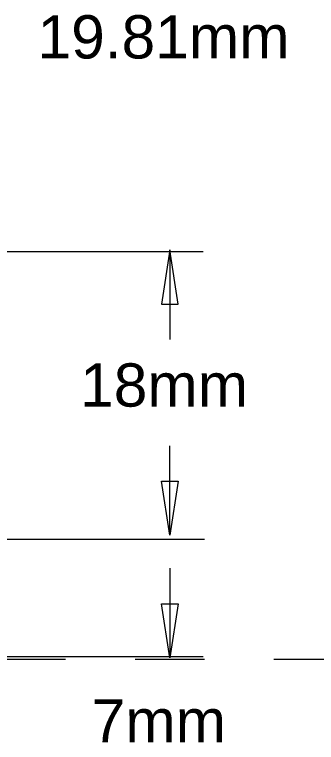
# Model space of a CAD drawing. Header units: inches. Extents: x -3.69 to 3.72, y -4.51 to 4.58.
# Drawn here: x -0.298 to 0.427, y -3.084 to -1.336 of the extents above; entities that cross this region are included whole.
import ezdxf

# ---------------------------------------------------------------- set-up
doc = ezdxf.new("R2010")
doc.units = ezdxf.units.IN
doc.header["$MEASUREMENT"] = 0
doc.linetypes.add('AI-Linetype-1', pattern=[0.333334, 0.166667, -0.166667])
doc.layers.add('Default', color=7, linetype='Continuous')

# ---------------------------------------------------------------- blocks, each defined once
blk = doc.blocks.new('block 13')
at = {"layer": 'Default', "color": 150, "true_color": 0x0080ff, "insert": (-0.2427, -1.4431), "char_height": 0.103889, "attachment_point": 7}
blk.add_mtext('\\fArial|b0|i0|c0|p34;\\W1;19.81mm', dxfattribs=at)
blk = doc.blocks.new('block 23')
at = {"layer": 'Default', "color": 150, "true_color": 0x0080ff, "insert": (-0.1405, -2.2789), "char_height": 0.103889, "attachment_point": 7}
blk.add_mtext('\\fArial|b0|i0|c0|p34;\\W1;18mm', dxfattribs=at)
blk = doc.blocks.new('block 24')
at = {"layer": 'Default', "color": 150, "true_color": 0x0080ff, "insert": (-0.1127, -3.0837), "char_height": 0.103889, "attachment_point": 7}
blk.add_mtext('\\fArial|b0|i0|c0|p34;\\W1;7mm', dxfattribs=at)

msp = doc.modelspace()

# ---------------------------------------------------------------- linework, layer by layer
at = {"layer": 'Default', "color": 150, "lineweight": 18, "true_color": 0x0080ff}
for points in [[(0.0751, -1.9011), (0.0551, -2.0311), (0.0951, -2.0311), (0.0751, -1.9011)], [(0.0751, -1.9011), (0.0551, -2.0311), (0.0951, -2.0311), (0.0751, -1.9011)], [(0.0751, -1.9011), (0.0751, -2.116)], [(0.0751, -2.5863), (0.0751, -2.3714)], [(0.0751, -2.5863), (0.0551, -2.4564), (0.0951, -2.4564), (0.0751, -2.5863)], [(0.0751, -2.5863), (0.0551, -2.4564), (0.0951, -2.4564), (0.0751, -2.5863)], [(0.0751, -2.665), (0.0751, -2.8799)], [(0.0751, -2.8809), (0.0551, -2.7509), (0.0951, -2.7509), (0.0751, -2.8809)]]:
    msp.add_lwpolyline(points, dxfattribs=at)
at = {"layer": 'Default', "color": 6, "linetype": 'AI-Linetype-1', "lineweight": 18, "true_color": 0xff00ff}
msp.add_lwpolyline([(-0.3419, -2.8837), (3.7245, -2.8837)], dxfattribs=at)
at = {"layer": 'Default', "color": 150, "lineweight": 18, "true_color": 0x0080ff}
for points in [[(-1.1826, -1.9049), (-1.1336, -1.9049), (-1.0846, -1.9049), (-1.0355, -1.9049), (-1.011, -1.9049), (-0.9865, -1.9049), (-0.962, -1.9049), (-0.9376, -1.9049), (-0.9131, -1.9049), (-0.8885, -1.9049), (-0.8639, -1.9049), (-0.8391, -1.9049), (-0.8131, -1.9049), (-0.7871, -1.9049), (-0.7598, -1.9049), (-0.7317, -1.9049), (-0.6756, -1.9049), (-0.6163, -1.9049), (-0.5554, -1.9049), (-0.4944, -1.9049), (-0.4317, -1.9049), (-0.3689, -1.9049), (-0.3061, -1.9049), (-0.2433, -1.9049), (-0.1819, -1.9049), (-0.0593, -1.9049), (0.0573, -1.9049), (0.1549, -1.9049)], [(-1.1793, -2.5953), (-1.1303, -2.5953), (-1.0814, -2.5953), (-1.0323, -2.5953), (-1.0078, -2.5953), (-0.9833, -2.5953), (-0.9588, -2.5953), (-0.9344, -2.5953), (-0.91, -2.5953), (-0.8853, -2.5953), (-0.8607, -2.5953), (-0.8357, -2.5953), (-0.8096, -2.5953), (-0.7835, -2.5953), (-0.7562, -2.5953), (-0.7281, -2.5953), (-0.6718, -2.5953), (-0.6124, -2.5953), (-0.5514, -2.5953), (-0.4903, -2.5953), (-0.4275, -2.5953), (-0.3648, -2.5953), (-0.302, -2.5953), (-0.2392, -2.5953), (-0.1779, -2.5953), (-0.0554, -2.5953), (0.0609, -2.5953), (0.1581, -2.5953)], [(-1.1826, -2.8771), (-1.1336, -2.8771), (-1.0846, -2.8771), (-1.0355, -2.8771), (-1.011, -2.8771), (-0.9865, -2.8771), (-0.962, -2.8771), (-0.9376, -2.8771), (-0.9131, -2.8771), (-0.8885, -2.8771), (-0.8639, -2.8771), (-0.8391, -2.8771), (-0.8131, -2.8771), (-0.7871, -2.8771), (-0.7598, -2.8771), (-0.7317, -2.8771), (-0.6756, -2.8771), (-0.6163, -2.8771), (-0.5554, -2.8771), (-0.4944, -2.8771), (-0.4317, -2.8771), (-0.3689, -2.8771), (-0.3061, -2.8771), (-0.2433, -2.8771), (-0.1819, -2.8771), (-0.0593, -2.8771), (0.0573, -2.8771), (0.1549, -2.8771)]]:
    msp.add_open_spline(points, degree=3, knots=[0, 0, 0, 0, 1, 1, 1, 2, 2, 2, 3, 3, 3, 4, 4, 4, 5, 5, 5, 6, 6, 6, 7, 7, 7, 8, 8, 8, 9, 9, 9, 9], dxfattribs=at)

# ---------------------------------------------------------------- block references
at = {"layer": 'Default'}
for name in ['block 13', 'block 23', 'block 24']:
    msp.add_blockref(name, (0, 0), dxfattribs=at)

doc.saveas('drawing.dxf')
